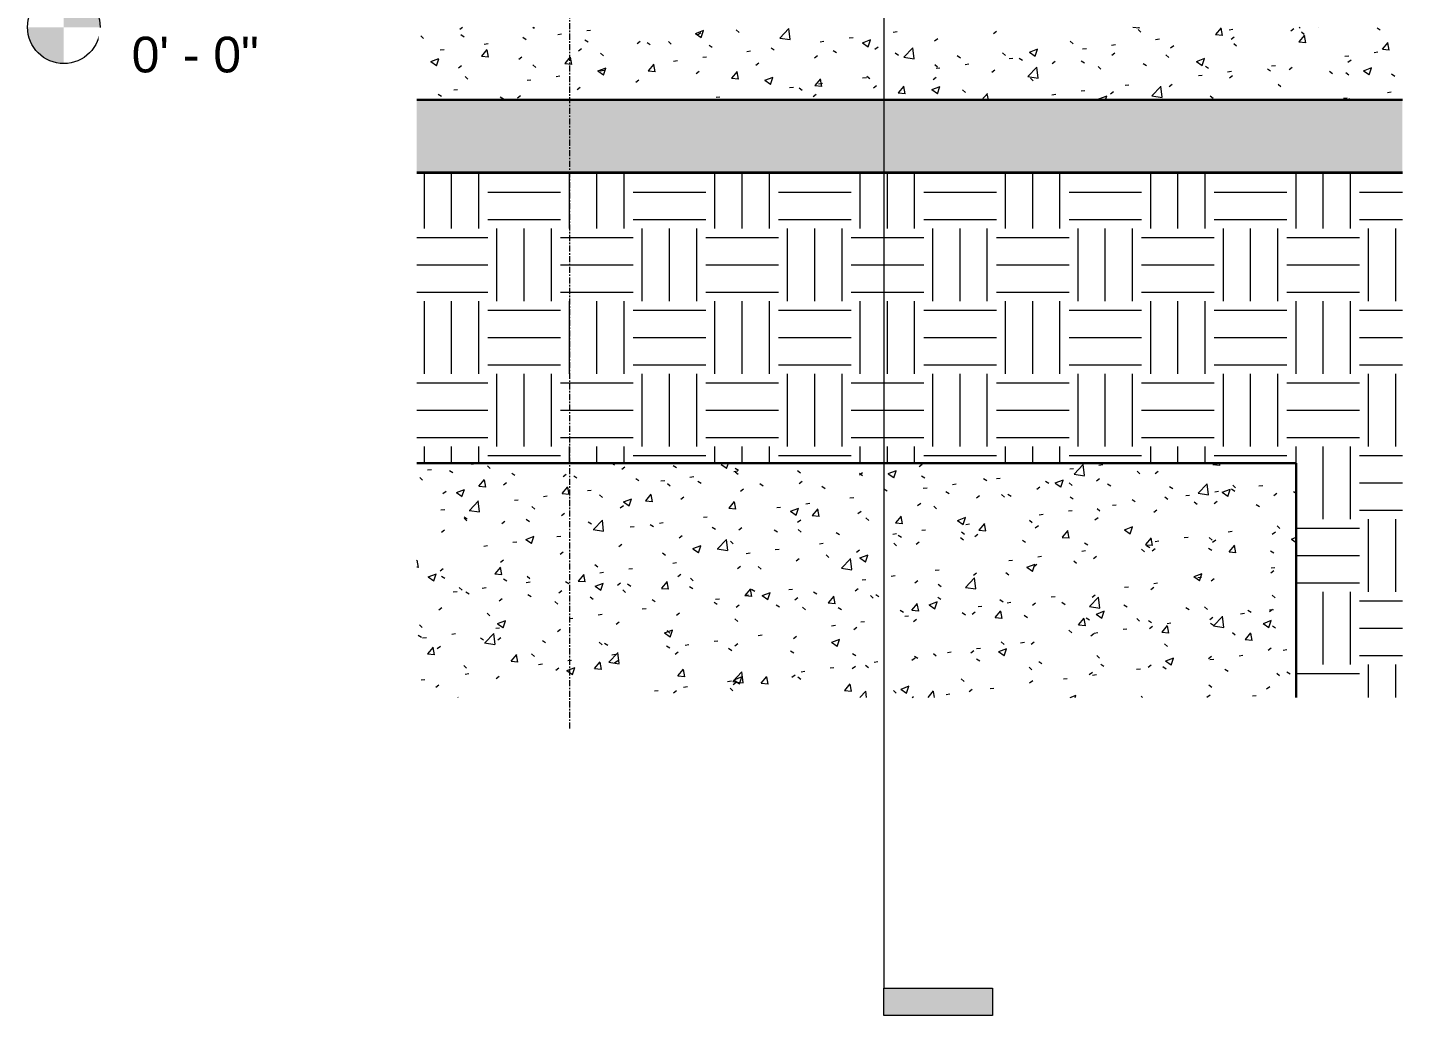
# Model space of a CAD drawing. Header units: inches. Extents: x 22734 to 24094, y -82 to 484.
# Drawn here: x 22900.6 to 23014.2, y -81.6 to 0 of the extents above; entities that cross this region are included whole.
import ezdxf

# ---------------------------------------------------------------- set-up
doc = ezdxf.new("R2010")
doc.units = ezdxf.units.IN
doc.header["$MEASUREMENT"] = 0
doc.linetypes.add('Grid Line 1_2_', pattern=[0.875, 0.5, -0.125, 0.125, -0.125])
for name, color, linetype, lineweight in [('A-FLOR', 192, 'Continuous', 30), ('A-FLOR-LEVL', 51, 'Continuous', 9), ('A-FLOR-PATT', 8, 'Continuous', 70), ('C-BLDG-PADS', 91, 'Continuous', 200), ('C-TOPO', 7, 'Continuous', 30), ('G-ANNO-SYMB', 111, 'Continuous', 9), ('S-FNDN', 32, 'Continuous', 30), ('S-GRID', 1, 'Continuous', 9)]:
    doc.layers.add(name, color=color, linetype=linetype, lineweight=lineweight)
doc.styles.add('Arial_1', font='arial.ttf', dxfattribs={"height": 2.950599})
pattern_1 = [(50, (22788.621, 110.131), (6.885997, -0.602097), [0.72, -7.92]), (355, (22788.621, 110.131), (-1.331756, 7.220547), [0.576, -6.336]), (100.451, (22789.195, 110.081), (5.553629, 6.618191), [0.612, -6.731]), (46.184, (22788.621, 112.051), (10.245642, -1.588925), [1.08, -11.88]), (96.636, (22789.475, 111.918), (8.97244, 9.351518), [0.918, -10.096]), (351.184, (22788.621, 112.051), (8.9732, 9.35123), [0.864, -9.504]), (21, (22789.581, 111.571), (5.730726, -3.865003), [0.72, -7.92]), (326, (22789.581, 111.571), (2.33581, 6.96088), [0.576, -6.336]), (71.451, (22790.058, 111.249), (8.065876, 3.095948), [0.612, -6.731]), (37.5, (22788.621, 110.131), (0.116866, 3.1954784), [0.317, -5.942, 0.317, -6.115, -6.36]), (37.5, (22788.621, 110.131), (0.116866, 3.1954784), [-12.691, 0.317, -6.043]), (7.5, (22788.621, 110.131), (2.52543, 3.7860247), [0.317, -3.35, 0.317, -5.798, -2.424]), (7.5, (22788.621, 110.131), (2.52543, 3.7860247), [-9.782, 0.317, -2.107]), (327.5, (22786.48, 110.131), (5.1243685, -0.2161763), [0.317, -2.083, 0.317, -7.171, -9.936]), (327.5, (22786.48, 110.131), (5.1243685, -0.2161763), [-9.888, 0.317, -9.619]), (317.5, (22785.52, 110.131), (5.598326, 0.96141), [0.317, -2.803, 0.317, -4.656, -7.056]), (317.5, (22785.52, 110.131), (5.598326, 0.96141), [-8.093, 0.317, -6.739])]

# ---------------------------------------------------------------- blocks, each defined once
blk = doc.blocks.new('Struct_Xcel_Sports Complex_rvt-2-Wall Section - Fieldhouse - East Wall _ Mezzanine')
at = {"layer": 'A-FLOR-PATT', "lineweight": 9}
h = blk.add_hatch(dxfattribs=at)
h.set_pattern_fill('FP_20', color=253, style=0, pattern_type=2)
h.set_pattern_definition(pattern_1)
edge = h.paths.add_edge_path(flags=0)
edge.add_line((26030.83, 0), (25949.4, 0))
edge.add_line((25949.4, 0), (25949.4, -6))
edge.add_line((25949.4, -6), (25990.11, -6))
edge.add_line((25990.11, -6), (26030.83, -6))
at = {"layer": 'S-FNDN', "lineweight": 9}
h = blk.add_hatch(dxfattribs=at)
h.set_pattern_fill('FP_20', color=253, style=0, pattern_type=2)
h.set_pattern_definition(pattern_1)
h.paths.add_polyline_path([(26022.05, -55.34), (26022.05, -36), (25949.4, -36), (25949.4, -55.34), (25990.11, -55.34)], flags=0)
at = {"layer": 'A-FLOR', "color": 7}
blk.add_line((25949.4, -6), (26030.83, -6), dxfattribs=at)
at = {"layer": 'S-FNDN', "color": 7}
for p, q in [((26022.05, -36), (25949.4, -36)), ((26022.05, -55.34), (26022.05, -36))]:
    blk.add_line(p, q, dxfattribs=at)
blk = doc.blocks.new('Level - Level Head - Circle-15001-Wall Section - Fieldhouse - East Wall _ Mezzanine')
at = {"layer": 'A-FLOR-LEVL'}
h = blk.add_hatch(color=256, dxfattribs=at)
edge = h.paths.add_edge_path(flags=0)
edge.add_line((25920.25, 0), (25923.25, 0))
edge.add_arc((25920.25, 0), 3, 0, 90)
edge.add_line((25920.25, 3), (25920.25, 0))
h = blk.add_hatch(color=256, dxfattribs=at)
edge = h.paths.add_edge_path(flags=0)
edge.add_line((25920.25, -3), (25920.25, 0))
edge.add_line((25920.25, 0), (25917.25, 0))
edge.add_arc((25920.25, 0), 3, 180, 270)
blk.add_circle((25920.25, 0), 3, dxfattribs=at)
blk = doc.blocks.new('Section - 3_32_ x 3_8_-18514-Wall Section - Fieldhouse - East Wall _ Mezzanine')
at = {"layer": 'G-ANNO-SYMB'}
blk.add_hatch(color=256, dxfattribs=at).paths.add_polyline_path([(25996.97, -79.34), (25987.97, -79.34), (25987.97, -81.59), (25996.97, -81.59)], flags=0)
for p, q in [((25987.97, -81.59), (25987.97, -79.34)), ((25987.97, -79.34), (25996.97, -79.34)), ((25996.97, -79.34), (25996.97, -81.59)), ((25996.97, -81.59), (25987.97, -81.59))]:
    blk.add_line(p, q, dxfattribs=at)

msp = doc.modelspace()

# ---------------------------------------------------------------- hatches: boundary and pattern name
at = {"layer": 'C-BLDG-PADS'}
h = msp.add_hatch(dxfattribs=at)
h.set_pattern_fill('FP_21', color=55, style=0, pattern_type=2)
h.set_pattern_definition([(212.005, (22787.815, 112.146), (-40.310627, -26.873009), [1.268, -125.493]), (213.69, (22788.621, 112.684), (-13.43624, -13.436764), [0.969, -47.478]), (198.435, (22789.024, 112.818), (-26.873024, -13.43654), [0.425, -42.065]), (180, (22789.561, 112.818), (-2e-15, -13.437), [0.537, -12.899]), (161.565, (22789.965, 112.684), (-13.43652, 1e-05), [0.425, -42.065]), (333.435, (22790.099, 122.358), (13.43653, 1e-05), [0.601, -29.444]), (296.565, (22789.965, 122.627), (13.43652, -13.43654), [0.3, -29.745]), (270, (22789.965, 123.299), (13.437, 8e-16), [0.672, -12.765]), (186.34, (22790.099, 114.565), (-107.492657, -13.436396), [1.217, -120.457]), (296.565, (22793.055, 122.896), (13.43652, -13.43654), [0.3, -29.745]), (303.69, (22792.786, 123.299), (13.436764, -13.43624), [0.484, -47.962]), (229.399, (22794.936, 117.386), (-67.18284, -80.6196216), [1.239, -122.641]), (243.435, (22795.339, 118.193), (1e-05, -13.43653), [0.901, -29.144]), (213.69, (22800.042, 116.715), (-13.43624, -13.436764), [0.484, -47.962]), (33.69, (22796.011, 112.952), (13.43624, 13.436764), [0.484, -47.962]), (0, (22795.742, 112.952), (0, 13.437), [0.269, -13.168]), (333.435, (22795.474, 113.087), (13.43653, 1e-05), [0.3, -29.745]), (284.036, (22795.339, 113.624), (13.436545, -40.30972), [0.554, -54.847]), (270, (22795.339, 113.893), (13.437, 8e-16), [0.269, -13.168]), (243.435, (22795.339, 114.162), (1e-05, -13.43653), [0.3, -29.745]), (135, (22795.339, 114.296), (-13.43644, 9e-16), [0.19, -18.812]), (90, (22795.339, 114.162), (-13.437, 8e-16), [0.134, -13.302]), (18.435, (22800.176, 120.343), (26.87302, 13.43654), [0.85, -41.641]), (6.34, (22800.983, 120.611), (107.492657, 13.436396), [1.217, -120.457]), (180, (22800.445, 117.386), (-2e-15, -13.437), [0.806, -12.63]), (197.354, (22802.595, 118.058), (-40.3099621, -13.4370921), [2.252, -222.987]), (198.435, (22802.998, 118.193), (-26.87302, -13.43654), [0.425, -42.065]), (213.69, (22803.401, 118.461), (-13.43624, -13.436764), [0.484, -47.962]), (251.565, (22803.536, 118.865), (-1e-05, -13.43652), [0.425, -42.065]), (243.435, (22803.67, 119.133), (1e-05, -13.43653), [0.3, -29.745]), (270, (22803.67, 119.402), (13.437, 8e-16), [0.269, -13.168]), (293.199, (22803.267, 120.343), (13.436385, -26.872947), [1.023, -101.307]), (315, (22802.864, 120.746), (13.43644, 9e-16), [0.57, -18.432]), (0, (22802.192, 120.746), (0, 13.437), [0.672, -12.765]), (341.565, (22799.236, 117.521), (13.43652, -1e-05), [0.425, -42.065]), (303.69, (22798.967, 117.924), (13.436764, -13.43624), [0.484, -47.962]), (279.462, (22798.833, 118.73), (13.43628, -67.183201), [0.817, -80.915]), (270, (22798.833, 119.536), (13.437, 8e-16), [0.806, -12.63]), (239.036, (22799.236, 120.208), (-13.4372, -26.873257), [0.783, -77.565]), (188.13, (22800.176, 120.343), (-80.620097, -13.436299), [0.95, -94.061]), (116.565, (22790.233, 119.939), (-13.43652, 13.43654), [0.3, -29.745]), (135, (22790.502, 119.671), (-13.43644, 9e-16), [0.38, -18.622]), (168.69, (22791.174, 119.536), (-13.436897, 0.000212), [0.685, -67.829]), (191.31, (22791.846, 119.671), (-53.746592, -13.436568), [0.685, -67.829]), (194.036, (22792.383, 119.805), (-40.30972, -13.436545), [0.554, -54.847]), (236.31, (22792.652, 120.208), (-13.436194, -26.8733), [0.484, -47.962]), (236.31, (22792.921, 120.611), (-13.436194, -26.8733), [0.484, -47.962]), (270, (22792.921, 121.014), (13.437, 8e-16), [0.403, -13.034]), (291.801, (22792.652, 121.686), (13.436166, -26.872997), [0.724, -71.635]), (116.565, (22792.786, 118.865), (-13.43652, 13.43654), [0.601, -29.444]), (168.69, (22793.458, 118.73), (-13.436897, 0.000212), [0.685, -67.829]), (194.036, (22793.996, 118.865), (-40.30972, -13.436545), [0.554, -54.847]), (225, (22794.399, 119.268), (9e-16, -13.43644), [0.57, -18.432]), (251.565, (22794.533, 119.671), (-1e-05, -13.43652), [0.425, -42.065]), (296.565, (22794.264, 120.208), (13.43652, -13.43654), [0.601, -29.444]), (315, (22793.996, 120.477), (13.43644, 9e-16), [0.38, -18.622]), (326.31, (22793.592, 120.746), (26.8733, -13.436194), [0.484, -47.962]), (0, (22793.324, 120.746), (0, 13.437), [0.269, -13.168]), (33.69, (22792.921, 120.477), (13.43624, 13.436764), [0.484, -47.962]), (71.565, (22792.786, 120.074), (1e-05, 13.43652), [0.425, -42.065]), (63.435, (22792.652, 119.805), (-1e-05, 13.43653), [0.3, -29.745]), (71.565, (22792.518, 119.402), (1e-05, 13.43652), [0.425, -42.065]), (104.036, (22792.518, 118.865), (-13.436545, 40.30972), [0.554, -54.847]), (45, (22792.249, 118.596), (9e-16, 13.43644), [0.38, -18.622]), (18.435, (22791.846, 118.461), (26.873024, 13.43654), [0.425, -42.065]), (0, (22791.174, 118.461), (0, 13.437), [0.672, -12.765]), (14.036, (22790.636, 118.327), (40.30972, 13.436545), [0.554, -54.847]), (341.565, (22790.233, 118.461), (13.43652, -1e-05), [0.425, -42.065]), (270, (22790.233, 118.865), (13.437, 8e-16), [0.403, -13.034]), (225, (22790.636, 119.268), (9e-16, -13.43644), [0.57, -18.432]), (198.435, (22791.443, 119.536), (-26.873024, -13.43654), [0.85, -41.641]), (180, (22792.114, 119.536), (-2e-15, -13.437), [0.672, -12.765]), (153.435, (22792.383, 119.402), (-13.43653, -1e-05), [0.3, -29.745]), (206.565, (22797.489, 117.252), (-13.43654, -13.43652), [0.3, -29.745]), (146.31, (22797.892, 116.983), (-26.8733, 13.436194), [0.484, -47.962]), (119.745, (22798.43, 116.043), (-40.31056, 67.183206), [1.083, -107.246]), (95.711, (22798.564, 114.699), (-13.4375424, 120.930058), [1.35, -133.686]), (90, (22798.564, 114.565), (-13.437, 8e-16), [0.134, -13.302]), (63.435, (22798.43, 114.296), (-1e-05, 13.43653), [0.3, -29.745]), (26.565, (22798.161, 114.162), (13.43654, 13.43652), [0.3, -29.745]), (0, (22797.758, 114.162), (0, 13.437), [0.403, -13.034]), (0, (22797.623, 114.162), (0, 13.437), [0.134, -13.302]), (0, (22797.355, 114.162), (0, 13.437), [0.269, -13.168]), (326.31, (22796.952, 114.43), (26.8733, -13.436194), [0.484, -47.962]), (333.435, (22796.683, 114.565), (13.43653, 1e-05), [0.3, -29.745]), (284.036, (22796.549, 115.102), (13.436545, -40.30972), [0.554, -54.847]), (270, (22796.549, 115.371), (13.437, 8e-16), [0.269, -13.168]), (270, (22796.549, 115.774), (13.437, 8e-16), [0.403, -13.034]), (258.69, (22796.683, 116.446), (-0.000212, -13.436897), [0.685, -67.829]), (231.34, (22797.22, 117.118), (-40.31019, -53.745816), [0.86, -85.176]), (270, (22800.042, 116.849), (13.437, 8e-16), [0.134, -13.302]), (270, (22800.042, 116.983), (13.437, 8e-16), [0.134, -13.302]), (326.31, (22799.639, 117.252), (26.8733, -13.436194), [0.484, -47.962]), (333.435, (22798.833, 117.655), (13.43653, 1e-05), [0.901, -29.144]), (0, (22798.161, 117.655), (0, 13.437), [0.672, -12.765]), (63.435, (22798.027, 117.386), (-1e-05, 13.43653), [0.3, -29.745]), (90, (22798.027, 116.849), (-13.437, 8e-16), [0.537, -12.899]), (135, (22798.43, 116.446), (-13.43644, 9e-16), [0.57, -18.432]), (161.565, (22798.833, 116.312), (-13.43652, 1e-05), [0.425, -42.065]), (180, (22799.236, 116.312), (-2e-15, -13.437), [0.403, -13.034]), (198.435, (22799.639, 116.446), (-26.87302, -13.43654), [0.425, -42.065]), (351.87, (22794.399, 123.702), (13.437009, -0.000259), [1.9, -93.111]), (14.036, (22793.861, 123.567), (40.30972, 13.436545), [0.554, -54.847]), (53.13, (22793.458, 123.03), (26.873672, 40.309752), [0.672, -66.511]), (95.194, (22793.592, 121.552), (-13.4351326, 134.3664647), [1.484, -146.928]), (101.31, (22793.727, 120.88), (-13.436568, 53.746592), [0.685, -67.829]), (143.13, (22794.264, 120.477), (-40.309752, 26.873672), [0.672, -66.511]), (161.565, (22794.667, 120.343), (-13.43652, 1e-05), [0.425, -42.065]), (198.435, (22795.07, 120.477), (-26.873024, -13.43654), [0.425, -42.065]), (225, (22795.742, 121.149), (9e-16, -13.43644), [0.95, -18.052]), (228.814, (22796.683, 122.224), (-80.619807, -94.0561774), [1.428, -141.405]), (251.565, (22796.817, 122.627), (-1e-05, -13.43652), [0.425, -42.065]), (270, (22796.817, 122.761), (13.437, 8e-16), [0.134, -13.302]), (288.435, (22796.683, 123.164), (13.43654, -26.873024), [0.425, -42.065]), (326.31, (22796.28, 123.433), (26.8733, -13.436194), [0.484, -47.962]), (90, (22790.099, 120.208), (-13.437, 8e-16), [0.941, -12.496]), (338.199, (22791.98, 121.955), (40.309912, -13.43644), [0.724, -71.635]), (0, (22791.174, 121.955), (0, 13.437), [0.806, -12.63]), (30.964, (22790.502, 121.552), (40.310285, 26.873314), [0.783, -77.565]), (45, (22790.099, 121.149), (9e-16, 13.43644), [0.57, -18.432]), (90, (22787.949, 115.908), (-13.437, 8e-16), [0.941, -12.496]), (116.565, (22788.352, 115.102), (-13.43652, 13.43654), [0.901, -29.144]), (153.435, (22789.158, 114.699), (-13.43653, -1e-05), [0.901, -29.144]), (180, (22789.83, 114.699), (-2e-15, -13.437), [0.672, -12.765]), (218.66, (22790.502, 115.237), (-13.436833, -13.436298), [0.86, -85.176]), (231.34, (22791.039, 115.908), (-40.31019, -53.745816), [0.86, -85.176]), (213.69, (22791.846, 116.446), (-13.43624, -13.436764), [0.969, -47.478]), (239.036, (22792.249, 117.118), (-13.4372, -26.873257), [0.783, -77.565]), (270, (22792.249, 117.386), (13.437, 8e-16), [0.269, -13.168]), (270, (22792.249, 117.79), (13.437, 8e-16), [0.403, -13.034]), (315, (22791.846, 118.193), (13.43644, 9e-16), [0.57, -18.432]), (350.538, (22791.039, 118.327), (13.436822, 7.6e-05), [0.817, -80.915]), (14.036, (22789.965, 118.058), (40.30972, 13.436545), [1.108, -54.293]), (18.435, (22788.755, 117.655), (26.873024, 13.43654), [1.275, -41.216]), (45, (22788.352, 117.252), (9e-16, 13.43644), [0.57, -18.432]), (45, (22787.949, 116.849), (9e-16, 13.43644), [0.57, -18.432]), (108.435, (22790.905, 113.893), (-13.43654, 26.873024), [0.85, -41.641]), (126.87, (22791.308, 113.356), (-13.436224, 13.436576), [0.672, -66.511]), (146.31, (22791.711, 113.087), (-26.8733, 13.436194), [0.484, -47.962]), (161.565, (22792.114, 112.952), (-13.43652, 1e-05), [0.425, -42.065]), (135, (22792.518, 112.549), (-13.43644, 9e-16), [0.57, -18.432]), (161.565, (22792.921, 112.415), (-13.43652, 1e-05), [0.425, -42.065]), (180, (22793.324, 112.415), (-2e-15, -13.437), [0.403, -13.034]), (206.565, (22793.592, 112.549), (-13.43654, -13.43652), [0.3, -29.745]), (206.565, (22794.13, 112.818), (-13.43654, -13.43652), [0.601, -29.444]), (189.462, (22794.936, 112.952), (-67.183201, -13.43628), [0.817, -80.915]), (243.435, (22795.205, 113.49), (1e-05, -13.43653), [0.601, -29.444]), (270, (22795.205, 113.624), (13.437, 8e-16), [0.134, -13.302]), (270, (22795.205, 113.893), (13.437, 8e-16), [0.269, -13.168]), (326.31, (22794.802, 114.699), (26.8733, -13.436194), [0.484, -47.962]), (327.995, (22793.727, 115.371), (67.182935, -40.309468), [1.268, -125.493]), (329.036, (22793.055, 115.774), (26.873257, -13.4372), [0.783, -77.565]), (341.565, (22792.249, 116.043), (13.43652, -1e-05), [0.85, -41.641]), (0, (22791.711, 116.043), (0, 13.437), [0.537, -12.899]), (33.69, (22791.308, 115.774), (13.43624, 13.436764), [0.484, -47.962]), (53.13, (22790.905, 115.237), (26.873672, 40.309752), [0.672, -66.511]), (63.435, (22790.636, 114.699), (-1e-05, 13.43653), [0.601, -29.444]), (225, (22796.817, 113.624), (9e-16, -13.43644), [0.57, -18.432]), (236.31, (22797.086, 114.027), (-13.436194, -26.8733), [0.484, -47.962]), (270, (22797.086, 114.162), (13.437, 8e-16), [0.134, -13.302]), (315, (22796.817, 114.43), (13.43644, 9e-16), [0.38, -18.622]), (333.435, (22796.28, 114.699), (13.43653, 1e-05), [0.601, -29.444]), (18.435, (22795.474, 114.43), (26.87302, 13.43654), [0.85, -41.641]), (75.964, (22795.339, 113.893), (-0.0003, 13.43623), [0.554, -54.847]), (71.565, (22789.293, 111.34), (1e-05, 13.43652), [0.425, -42.065]), (135, (22789.561, 111.071), (-13.43644, 9e-16), [0.38, -18.622]), (146.31, (22789.965, 110.803), (-26.8733, 13.436194), [0.484, -47.962]), (153.435, (22790.502, 110.534), (-13.43653, -1e-05), [0.601, -29.444]), (180, (22790.636, 110.534), (-2e-15, -13.437), [0.134, -13.302]), (161.565, (22791.039, 110.399), (-13.43652, 1e-05), [0.425, -42.065]), (180, (22791.577, 110.399), (-2e-15, -13.437), [0.537, -12.899]), (198.435, (22791.98, 110.534), (-26.87302, -13.43654), [0.425, -42.065]), (210.964, (22792.652, 110.937), (-40.310285, -26.873314), [0.783, -77.565]), (206.565, (22792.921, 111.071), (-13.43654, -13.43652), [0.3, -29.745]), (251.565, (22793.055, 111.474), (-1e-05, -13.43652), [0.425, -42.065]), (303.69, (22792.786, 111.877), (13.436764, -13.43624), [0.484, -47.962]), (306.87, (22792.383, 112.415), (13.436224, -13.436576), [0.672, -66.511]), (323.13, (22791.846, 112.818), (40.309752, -26.873672), [0.672, -66.511]), (345.964, (22791.308, 112.952), (13.43623, 0.0003), [0.554, -54.847]), (18.435, (22790.905, 112.818), (26.873024, 13.43654), [0.425, -42.065]), (30.964, (22790.233, 112.415), (40.310285, 26.873314), [0.783, -77.565]), (39.806, (22789.427, 111.743), (13.436602, 13.436291), [1.049, -103.894]), (135, (22793.458, 110.534), (-13.43644, 9e-16), [0.19, -18.812]), (153.435, (22793.727, 110.399), (-13.43653, -1e-05), [0.3, -29.745]), (191.31, (22794.399, 110.534), (-53.746592, -13.436568), [0.685, -67.829]), (165.964, (22794.936, 110.399), (-13.43623, -0.0003), [0.554, -54.847]), (175.236, (22796.549, 110.265), (-13.4364265, -8.2e-05), [1.618, -160.181]), (206.565, (22796.817, 110.399), (-13.43654, -13.43652), [0.3, -29.745]), (225, (22797.086, 110.668), (9e-16, -13.43644), [0.38, -18.622]), (270, (22797.086, 111.34), (13.437, 8e-16), [0.672, -12.765]), (270, (22797.086, 111.743), (13.437, 8e-16), [0.403, -13.034]), (308.66, (22796.549, 112.415), (13.436298, -13.436833), [0.86, -85.176]), (338.199, (22795.877, 112.684), (40.309912, -13.43644), [0.724, -71.635]), (348.69, (22795.205, 112.818), (13.436897, -0.000212), [0.685, -67.829]), (18.435, (22793.996, 112.415), (26.87302, 13.43654), [1.275, -41.216]), (36.87, (22793.458, 112.012), (13.436576, 13.436224), [0.672, -66.511]), (68.199, (22793.189, 111.34), (13.43644, 40.309912), [0.724, -71.635]), (101.31, (22793.324, 110.668), (-13.436568, 53.746592), [0.685, -67.829]), (348.69, (22792.114, 123.433), (13.436897, -0.000212), [0.685, -67.829]), (354.806, (22790.636, 123.567), (13.4361385, -0.000352), [1.484, -146.928]), (0, (22790.233, 123.567), (0, 13.437), [0.403, -13.034]), (45, (22789.965, 123.299), (9e-16, 13.43644), [0.38, -18.622]), (180, (22791.039, 122.089), (-2e-15, -13.437), [0.403, -13.034]), (188.13, (22791.98, 122.224), (-80.620097, -13.436299), [0.95, -94.061]), (172.875, (22793.055, 122.089), (-13.436807, -0.000376), [1.083, -107.246]), (225, (22793.189, 122.224), (9e-16, -13.43644), [0.19, -18.812]), (270, (22793.189, 122.627), (13.437, 8e-16), [0.403, -13.034]), (161.565, (22797.489, 123.03), (-13.43652, 1e-05), [0.425, -42.065]), (180, (22798.027, 123.03), (-2e-15, -13.437), [0.537, -12.899]), (198.435, (22798.43, 123.164), (-26.873024, -13.43654), [0.425, -42.065]), (170.538, (22799.236, 123.03), (-13.436822, -7.6e-05), [0.817, -80.915]), (213.69, (22799.639, 123.299), (-13.43624, -13.436764), [0.484, -47.962]), (270, (22799.639, 123.433), (13.437, 8e-16), [0.134, -13.302]), (296.565, (22799.505, 123.702), (13.43652, -13.43654), [0.3, -29.745]), (341.565, (22798.698, 123.97), (13.43652, -1e-05), [0.85, -41.641]), (341.565, (22797.892, 124.239), (13.43652, -1e-05), [0.85, -41.641]), (14.036, (22797.355, 124.105), (40.30972, 13.436545), [0.554, -54.847]), (45, (22796.952, 123.702), (9e-16, 13.43644), [0.57, -18.432]), (104.036, (22797.086, 123.164), (-13.436545, 40.30972), [0.554, -54.847]), (0, (22786.605, 111.474), (0, 13.437), [0.134, -13.302]), (315, (22786.337, 111.743), (13.43644, 9e-16), [0.38, -18.622]), (274.764, (22786.202, 113.356), (13.437683, -147.8026), [1.618, -160.181]), (255.964, (22786.337, 113.893), (0.0003, -13.43623), [0.554, -54.847]), (225, (22786.605, 114.162), (9e-16, -13.43644), [0.38, -18.622]), (198.435, (22787.815, 114.565), (-26.873024, -13.43654), [1.275, -41.216]), (180, (22787.949, 114.565), (-2e-15, -13.437), [0.134, -13.302]), (171.87, (22788.89, 114.43), (-13.437009, 0.000259), [0.95, -94.061]), (146.31, (22790.502, 114.296), (-26.8733, 13.436194), [0.484, -47.962]), (108.435, (22790.771, 113.49), (-13.43654, 26.873024), [0.85, -41.641]), (90, (22790.771, 113.356), (-13.437, 8e-16), [0.134, -13.302]), (71.565, (22790.636, 112.952), (1e-05, 13.43652), [0.425, -42.065]), (26.565, (22790.368, 112.818), (13.43654, 13.43652), [0.3, -29.745]), (18.435, (22789.965, 112.684), (26.873024, 13.43654), [0.425, -42.065]), (126.87, (22797.22, 111.743), (-13.436224, 13.436576), [0.672, -66.511]), (123.69, (22797.489, 111.34), (-13.436764, 13.43624), [0.484, -47.962]), (149.036, (22798.161, 110.937), (-26.873257, 13.4372), [0.783, -77.565]), (168.69, (22798.833, 110.803), (-13.436897, 0.000212), [0.685, -67.829]), (213.69, (22799.236, 111.071), (-13.43624, -13.436764), [0.484, -47.962]), (251.565, (22799.37, 111.474), (-1e-05, -13.43652), [0.425, -42.065]), (270, (22799.37, 111.609), (13.437, 8e-16), [0.134, -13.302]), (279.462, (22799.236, 112.415), (13.43628, -67.183201), [0.817, -80.915]), (243.435, (22799.37, 112.684), (1e-05, -13.43653), [0.3, -29.745]), (270, (22799.37, 112.818), (13.437, 8e-16), [0.134, -13.302]), (296.565, (22798.967, 113.624), (13.43652, -13.43654), [0.901, -29.144]), (329.036, (22798.295, 114.027), (26.873257, -13.4372), [0.783, -77.565]), (8.13, (22797.355, 113.893), (80.620097, 13.436299), [0.95, -94.061]), (45, (22796.817, 113.356), (9e-16, 13.43644), [0.76, -18.242]), (45, (22796.549, 113.087), (9e-16, 13.43644), [0.38, -18.622]), (90, (22796.549, 112.684), (-13.437, 8e-16), [0.403, -13.034]), (123.69, (22796.817, 112.281), (-13.436764, 13.43624), [0.484, -47.962]), (101.31, (22798.833, 114.699), (-13.436568, 53.746592), [0.685, -67.829]), (108.435, (22798.967, 114.296), (-13.43654, 26.87302), [0.425, -42.065]), (135, (22799.101, 114.162), (-13.43644, 9e-16), [0.19, -18.812]), (180, (22799.505, 114.162), (-2e-15, -13.437), [0.403, -13.034]), (213.69, (22799.908, 114.43), (-13.43624, -13.436764), [0.484, -47.962]), (187.125, (22800.983, 114.565), (-94.056659, -13.437028), [1.083, -107.246]), (236.31, (22801.251, 114.968), (-13.436194, -26.8733), [0.484, -47.962]), (270, (22801.251, 115.102), (13.437, 8e-16), [0.134, -13.302]), (288.435, (22801.117, 115.505), (13.43654, -26.87302), [0.425, -42.065]), (285.945, (22800.848, 116.446), (13.436607, -40.309649), [0.978, -96.842]), (315, (22800.579, 116.715), (13.43644, 9e-16), [0.38, -18.622]), (18.435, (22800.176, 116.58), (26.87302, 13.43654), [0.425, -42.065]), (29.745, (22799.236, 116.043), (67.183206, 40.31056), [1.083, -107.246]), (18.435, (22798.833, 115.908), (26.87302, 13.43654), [0.425, -42.065]), (75.964, (22798.698, 115.371), (-0.0003, 13.43623), [0.554, -54.847]), (180, (22794.802, 118.865), (-2e-15, -13.437), [0.403, -13.034]), (180, (22795.07, 118.865), (-2e-15, -13.437), [0.269, -13.168]), (135, (22795.339, 118.596), (-13.43644, 9e-16), [0.38, -18.622]), (90, (22795.339, 118.193), (-13.437, 8e-16), [0.403, -13.034]), (26.565, (22793.324, 116.043), (13.43654, 13.43652), [0.901, -29.144]), (341.565, (22792.921, 116.177), (13.43652, -1e-05), [0.425, -42.065]), (300.964, (22792.518, 116.849), (26.873314, -40.310285), [0.783, -77.565]), (71.565, (22795.07, 117.252), (1e-05, 13.43652), [0.425, -42.065]), (90, (22795.07, 116.58), (-13.437, 8e-16), [0.672, -12.765]), (123.69, (22795.339, 116.177), (-13.436764, 13.43624), [0.484, -47.962]), (153.435, (22795.877, 115.908), (-13.43653, -1e-05), [0.601, -29.444]), (198.435, (22796.28, 116.043), (-26.87302, -13.43654), [0.425, -42.065]), (243.435, (22796.414, 116.312), (1e-05, -13.43653), [0.3, -29.745]), (255.964, (22796.549, 116.849), (0.0003, -13.43623), [0.554, -54.847]), (251.565, (22796.683, 117.252), (-1e-05, -13.43652), [0.425, -42.065]), (291.801, (22796.414, 117.924), (13.436166, -26.872997), [0.724, -71.635]), (323.13, (22795.877, 118.327), (40.309752, -26.873672), [0.672, -66.511]), (18.435, (22795.474, 118.193), (26.873024, 13.43654), [0.425, -42.065]), (63.435, (22795.205, 117.655), (-1e-05, 13.43653), [0.601, -29.444]), (135, (22794.13, 115.237), (-13.43644, 9e-16), [0.57, -18.432]), (149.036, (22794.802, 114.834), (-26.873257, 13.4372), [0.783, -77.565]), (146.31, (22795.205, 114.565), (-26.8733, 13.436194), [0.484, -47.962]), (180, (22795.474, 114.565), (-2e-15, -13.437), [0.269, -13.168]), (210.964, (22796.145, 114.968), (-40.310285, -26.873314), [0.783, -77.565]), (243.435, (22796.28, 115.237), (1e-05, -13.43653), [0.3, -29.745]), (303.69, (22796.011, 115.64), (13.436764, -13.43624), [0.484, -47.962]), (321.34, (22795.339, 116.177), (53.745816, -40.31019), [0.86, -85.176]), (345.964, (22794.802, 116.312), (13.43623, 0.0003), [0.554, -54.847]), (11.31, (22794.13, 116.177), (53.746592, 13.436568), [0.685, -67.829]), (26.565, (22793.861, 116.043), (13.43654, 13.43652), [0.3, -29.745]), (71.565, (22793.727, 115.64), (1e-05, 13.43652), [0.425, -42.065]), (15.945, (22793.458, 118.596), (40.309649, 13.436607), [0.978, -96.842]), (29.745, (22792.518, 118.058), (67.183206, 40.31056), [1.083, -107.246]), (63.435, (22792.383, 117.79), (-1e-05, 13.43653), [0.3, -29.745]), (90, (22792.383, 117.386), (-13.437, 8e-16), [0.403, -13.034]), (104.036, (22792.518, 116.849), (-13.436545, 40.30972), [0.554, -54.847]), (120.964, (22792.921, 116.177), (-26.873314, 40.310285), [0.783, -77.565]), (153.435, (22800.445, 123.299), (-13.43653, -1e-05), [0.3, -29.745]), (180, (22800.714, 123.299), (-2e-15, -13.437), [0.269, -13.168]), (209.745, (22801.654, 123.836), (-67.183206, -40.31056), [1.083, -107.246]), (225, (22802.192, 124.374), (9e-16, -13.43644), [0.76, -18.242]), (239.036, (22802.595, 125.045), (-13.4372, -26.873257), [0.783, -77.565]), (239.036, (22802.998, 125.717), (-13.4372, -26.873257), [0.783, -77.565]), (270, (22802.998, 125.852), (13.437, 8e-16), [0.134, -13.302]), (333.435, (22802.729, 125.986), (13.43653, 1e-05), [0.3, -29.745]), (0, (22802.326, 125.986), (0, 13.437), [0.403, -13.034]), (45, (22801.923, 125.583), (9e-16, 13.43644), [0.57, -18.432]), (26.565, (22800.311, 124.777), (13.43654, 13.43652), [1.803, -28.243]), (30.964, (22799.639, 124.374), (40.310285, 26.873314), [0.783, -77.565]), (90, (22799.639, 124.105), (-13.437, 8e-16), [0.269, -13.168]), (128.66, (22800.176, 123.433), (-13.436298, 13.436833), [0.86, -85.176]), (255.964, (22798.698, 118.999), (0.0003, -13.43623), [0.554, -54.847]), (281.31, (22798.564, 119.671), (13.436568, -53.746592), [0.685, -67.829]), (309.806, (22797.892, 120.477), (13.436291, -13.436602), [1.049, -103.894]), (329.036, (22797.22, 120.88), (26.873257, -13.4372), [0.783, -77.565]), (345.964, (22796.683, 121.014), (13.43623, 0.0003), [0.554, -54.847]), (0, (22796.145, 121.014), (0, 13.437), [0.537, -12.899]), (26.565, (22795.608, 120.746), (13.43654, 13.43652), [0.601, -29.444]), (45, (22795.205, 120.343), (9e-16, 13.43644), [0.57, -18.432]), (53.13, (22794.802, 119.805), (26.873672, 40.309752), [0.672, -66.511]), (90, (22794.802, 119.402), (-13.437, 8e-16), [0.403, -13.034]), (135, (22795.205, 118.999), (-13.43644, 9e-16), [0.57, -18.432]), (144.462, (22796.145, 118.327), (-40.309531, 26.87331), [1.156, -114.43]), (135, (22796.817, 117.655), (-13.43644, 9e-16), [0.95, -18.052]), (153.435, (22797.355, 117.386), (-13.43653, -1e-05), [0.601, -29.444]), (206.565, (22797.892, 117.655), (-13.43654, -13.43652), [0.601, -29.444]), (230.194, (22798.564, 118.461), (-53.747184, -67.182341), [1.049, -103.894]), (66.801, (22796.817, 121.686), (26.874049, 67.182876), [1.023, -101.307]), (90, (22796.817, 121.283), (-13.437, 8e-16), [0.403, -13.034]), (153.435, (22797.086, 121.149), (-13.43653, -1e-05), [0.3, -29.745]), (153.435, (22797.623, 120.88), (-13.43653, -1e-05), [0.601, -29.444]), (149.036, (22798.295, 120.477), (-26.873257, 13.4372), [0.783, -77.565]), (180, (22798.967, 120.477), (-2e-15, -13.437), [0.672, -12.765]), (180, (22799.773, 120.477), (-2e-15, -13.437), [0.806, -12.63]), (213.69, (22800.176, 120.746), (-13.43624, -13.436764), [0.484, -47.962]), (243.435, (22800.445, 121.283), (1e-05, -13.43653), [0.601, -29.444]), (277.125, (22800.311, 122.358), (13.437028, -94.056659), [1.083, -107.246]), (315, (22800.042, 122.627), (13.43644, 9e-16), [0.38, -18.622]), (341.565, (22799.639, 122.761), (13.43652, -1e-05), [0.425, -42.065]), (352.875, (22798.564, 122.896), (13.436807, 0.000376), [1.083, -107.246]), (0, (22797.892, 122.896), (0, 13.437), [0.672, -12.765]), (21.801, (22797.22, 122.627), (26.872997, 13.436166), [0.724, -71.635]), (90, (22803.267, 121.955), (-13.437, 8e-16), [0.537, -12.899]), (90, (22803.267, 121.417), (-13.437, 8e-16), [0.537, -12.899]), (56.31, (22802.998, 121.014), (13.436194, 26.8733), [0.484, -47.962]), (18.435, (22802.595, 120.88), (26.87302, 13.43654), [0.425, -42.065]), (0, (22801.251, 120.88), (0, 13.437), [1.344, -12.093]), (341.565, (22800.848, 121.014), (13.43652, -1e-05), [0.425, -42.065]), (296.565, (22800.714, 121.283), (13.43652, -13.43654), [0.3, -29.745]), (278.13, (22800.579, 122.224), (13.436299, -80.620097), [0.95, -94.061]), (270, (22800.579, 122.358), (13.437, 8e-16), [0.134, -13.302]), (251.565, (22800.714, 122.761), (-1e-05, -13.43652), [0.425, -42.065]), (225, (22801.117, 123.164), (9e-16, -13.43644), [0.57, -18.432]), (218.66, (22801.789, 123.702), (-13.436833, -13.436298), [0.86, -85.176]), (225, (22802.192, 124.105), (9e-16, -13.43644), [0.57, -18.432]), (206.565, (22802.461, 124.239), (-13.43654, -13.43652), [0.3, -29.745]), (180, (22802.729, 124.239), (-2e-15, -13.437), [0.269, -13.168]), (123.69, (22802.998, 123.836), (-13.436764, 13.43624), [0.484, -47.962]), (108.435, (22803.132, 123.433), (-13.43654, 26.87302), [0.425, -42.065]), (98.13, (22803.267, 122.492), (-13.436299, 80.620097), [0.95, -94.061])])
h.paths.add_polyline_path([(23014.17268, -12), (23014.17268, -6), (22932.74494, -6), (22932.74494, -12), (22973.45559, -12)], flags=0)
at = {"layer": 'C-TOPO', "lineweight": 9}
h = msp.add_hatch(dxfattribs=at)
h.set_pattern_fill('FP_13', color=253, style=0, pattern_type=2)
h.set_pattern_definition([(0, (22788.621, 110.131), (6, 6), [6, -6]), (0, (22788.621, 112.381), (6, 6), [6, -6]), (0, (22788.621, 114.631), (6, 6), [6, -6]), (90, (22789.371, 115.381), (-6, 6), [6, -6]), (90, (22791.621, 115.381), (-6, 6), [6, -6]), (90, (22793.871, 115.381), (-6, 6), [6, -6])])
h.paths.add_polyline_path([(23005.39188, -55.3388), (23014.17268, -55.3388), (23014.17268, -12.00628), (22932.74494, -12.00628), (22932.74494, -36), (23005.39188, -36), (23005.39188, -50.52937)], flags=0)

# ---------------------------------------------------------------- linework, layer by layer
at = {"layer": 'C-BLDG-PADS', "color": 7, "lineweight": 30}
for p, q in [((23014.17294, -6), (22932.7448, -6)), ((22932.7448, -12), (23014.17294, -12))]:
    msp.add_line(p, q, dxfattribs=at)
at = {"layer": 'C-TOPO'}
msp.add_line((23014.17294, -12.00628), (22932.7448, -12.00628), dxfattribs=at)
at = {"layer": 'C-TOPO', "color": 8, "lineweight": 18}
msp.add_line((23014.17294, -12.00628), (22932.7448, -12.00628), dxfattribs=at)
at = {"layer": 'G-ANNO-SYMB'}
msp.add_line((22971.31874, 445.7851), (22971.31874, -79.33881), dxfattribs=at)
at = {"layer": 'S-GRID', "linetype": 'Grid Line 1_2_'}
msp.add_line((22945.39201, -57.90053), (22945.39201, 445.9726), dxfattribs=at)
msp.add_line((22945.39201, -57.90053), (22945.39201, 445.9726), dxfattribs=at)

# ---------------------------------------------------------------- block references
at = {"color": 250, "lineweight": 5}
msp.add_blockref('Struct_Xcel_Sports Complex_rvt-2-Wall Section - Fieldhouse - East Wall _ Mezzanine', (-3016.65312, 0), dxfattribs=at)
at = {"layer": 'A-FLOR-LEVL'}
msp.add_blockref('Level - Level Head - Circle-15001-Wall Section - Fieldhouse - East Wall _ Mezzanine', (-3016.65312, 0), dxfattribs=at)
at = {"layer": 'G-ANNO-SYMB'}
msp.add_blockref('Section - 3_32_ x 3_8_-18514-Wall Section - Fieldhouse - East Wall _ Mezzanine', (-3016.65312, 0), dxfattribs=at)

# ---------------------------------------------------------------- next in the draw order: texts
at = {"layer": 'A-FLOR-LEVL', "insert": (22919.69801, -0.77816), "char_height": 2.950599, "width": 12.492, "attachment_point": 3, "line_spacing_factor": 0.938532, "style": 'Arial_1', "bg_fill": 3, "box_fill_scale": 1.25, "bg_fill_color": 0, "bg_fill_transparency": 0}
msp.add_mtext('0\' - 0"', dxfattribs=at)

doc.saveas('drawing.dxf')
